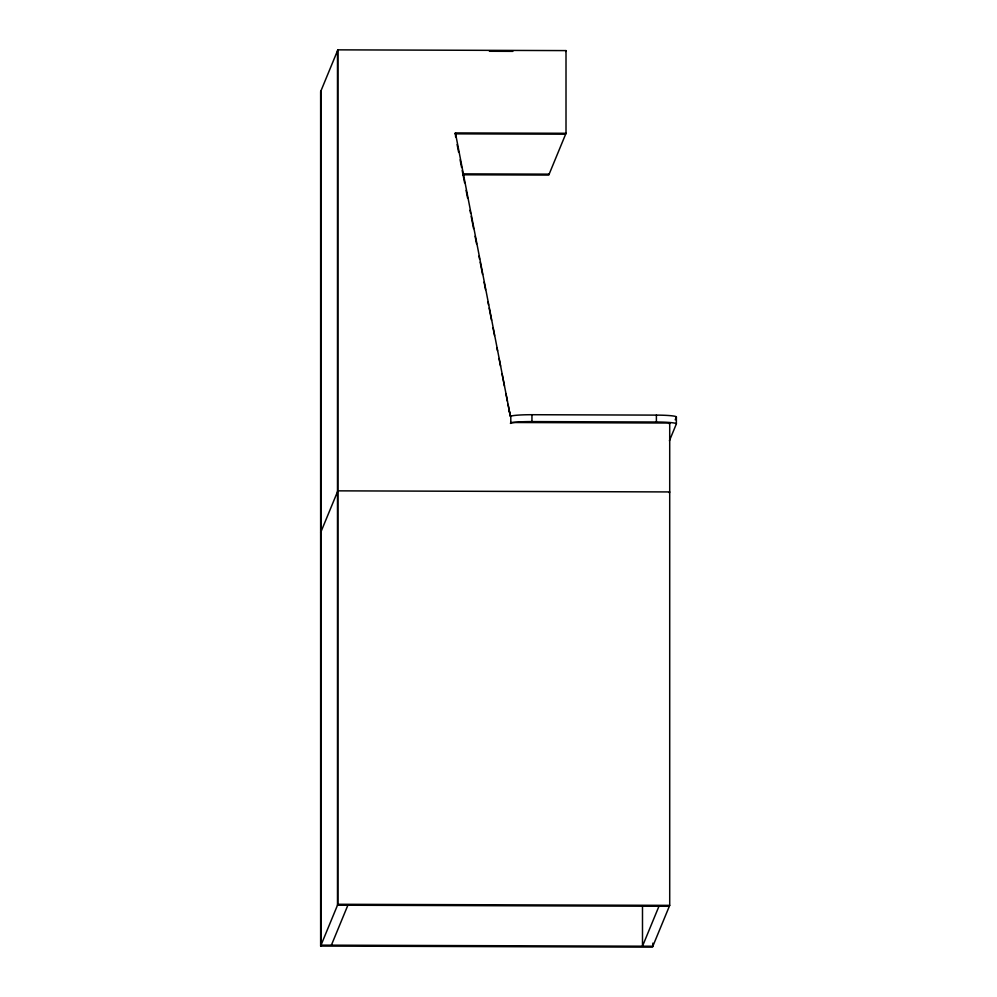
<?xml version="1.0" encoding="UTF-8"?>
<svg xmlns="http://www.w3.org/2000/svg" width="997" height="997" viewBox="0 0 997 997"><rect width="100%" height="100%" fill="white"/><g stroke="black" fill="none" stroke-linecap="round" stroke-linejoin="round"><path stroke-width="1.5" d="M462.745 174.787L548.774 175.073L566.009 133.286L566.009 50.598L337.871 49.85L320.635 91.637L320.635 946.066L652.474 947.15L669.71 905.363L669.71 423.027L510.8 422.504L510.427 423.426M455.617 136.901L455.405 132.925L566.009 133.286M320.635 532.635L337.871 490.848L669.71 491.932L669.336 492.854M565.635 51.52L566.009 50.598M455.405 132.925L510.427 416.572L508.021 404.346M320.635 946.066L337.871 904.279L337.871 49.85M331.39 945.181L347.866 905.239M669.336 423.949L669.71 423.027M675.206 419.824L676.365 417.02A20.75 1.844 0 0 0 656.387 415.113L531.949 414.715A20.75 1.844 0 0 0 510.726 416.248M669.436 440.699L676.365 423.912L676.365 417.02M658.967 906.248L642.492 946.19L642.492 905.787M489.415 51.271L512.869 51.346M455.018 133.847L565.635 134.196M463.119 173.864L549.16 174.151M510.726 423.139A20.75 1.844 0 0 1 531.949 421.594L656.387 422.005A20.75 1.844 0 0 1 676.365 423.912M337.871 904.279L669.71 905.363M669.336 906.285L337.497 905.201L337.497 50.772M508.993 410.191L510.202 414.702M457.112 144.54L458.62 152.18M460.115 159.819L461.611 167.459M462.209 170.524L464.602 182.75M466.098 190.39L467.593 198.029M469.998 210.255L470.596 213.308M471.195 216.361L473.587 228.587M475.083 236.239L476.578 243.879M478.984 256.104L479.582 259.158M480.18 262.211L482.573 274.437M484.068 282.076L485.564 289.728M487.957 301.954L488.567 305.007M489.166 308.061L491.558 320.286M493.054 327.926L494.549 335.565M496.942 347.791L497.54 350.857M499.048 358.496L500.544 366.136M502.039 373.775L504.432 386.001M505.928 393.641L507.423 401.28M656.387 415.113L656.387 422.005M652.861 943.125L652.861 946.228L321.022 945.144L321.022 90.715M531.949 414.715L531.949 421.594M510.8 415.649L510.8 422.504"/></g></svg>
